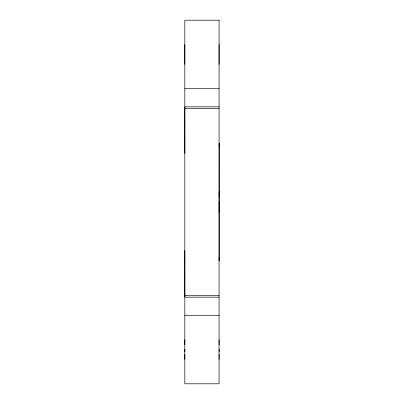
<?xml version="1.0" encoding="UTF-8"?>
<svg xmlns="http://www.w3.org/2000/svg" width="404" height="404" viewBox="0 0 404 404"><rect width="100%" height="100%" fill="white"/><g stroke="black" fill="none" stroke-linecap="round" stroke-linejoin="round"><path stroke-width="0.61" d="M184.82 354.268L184.82 359.358M184.82 351.869L184.82 349.071M184.82 344.819L184.82 339.683M184.83 250.525L184.82 297.162L219.074 297.162M184.82 64.322L184.82 44.591M219.074 354.268L219.074 359.358M219.074 351.869L219.074 349.071M219.074 344.819L219.074 339.683M219.074 64.322L219.074 44.591M219.17 212.267L219.17 191.738M219.17 146.45L219.18 143.112L219.17 196.849M219.17 257.55L219.155 260.893L219.155 202M184.82 88.713L219.074 88.713M219.074 106.838L184.82 106.838L184.83 153.475M184.82 108.585L219.074 108.585M184.82 295.415L219.074 295.415M184.82 315.287L219.074 315.287M219.074 20.2L184.82 20.2L184.82 383.8L219.074 383.8L219.074 20.2"/></g></svg>
